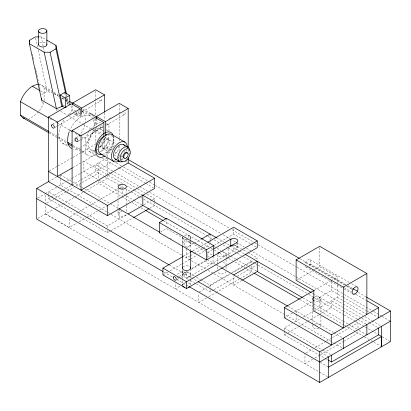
<?xml version="1.0" encoding="UTF-8"?>
<svg xmlns="http://www.w3.org/2000/svg" width="411" height="411" viewBox="0 0 411 411"><rect width="100%" height="100%" fill="white"/><g stroke="black" fill="none" stroke-linecap="round" stroke-linejoin="round"><path stroke-width="0.31" stroke-dasharray="2.06 1.54" d="M182.746 271.311C180.871 277.785 189.836 274.024 182.746 271.311L176.345 275.005M66.212 99.976L67.024 103.716L67.758 103.289L68.18 101.825L66.546 100.88M95.506 155.214A18.757 10.83 -60 0 1 85.75 153.318L85.401 152.543L85.401 139.18L85.75 138.004A18.757 10.83 -60 0 1 88.822 132.049M108.972 133.524L108.725 140.053A18.757 10.83 -60 0 1 100.669 151.839M305.363 263.086L305.83 262.115A4.167 2.404 -60 0 1 309.709 259.582A4.167 2.404 -60 0 1 310.464 263.543L309.997 264.52A4.167 2.404 -60 0 1 308.676 266.164M69.11 114.027L71.365 112.383L71.365 105.016M80.207 115.645L80.207 117.489L77.504 119.462A18.757 10.83 -60 0 0 70.153 129.578M41.722 94.494L47.126 91.376L51.719 92.788M62.6 106.269L64.815 104.99M65.549 107.97L66.654 107.333M52.48 124.297L55.742 122.416M55.023 127.446L56.651 126.506M57.196 126.187L76.785 114.88A1.998 1.156 60 0 0 76.492 112.146M75.994 112.434A1.998 1.156 60 0 0 78.213 114.058L79.847 113.112M82.03 111.854L101.096 100.844A1.998 1.156 60 0 0 100.803 98.111M76.014 137.813L79.821 135.615M88.524 130.59L90.158 129.645M109.038 118.748L111.211 117.489M118.83 113.092L120.459 112.152M78.645 141.107L80.279 140.166M80.818 139.853L100.402 128.545A2.086 1.202 60 0 0 100.099 125.694M101.877 127.698L103.505 126.752M106.228 125.185L124.723 114.505A2.086 1.202 60 0 0 124.415 111.653M49.068 171.094L57.391 166.291M57.946 165.972L72.372 157.639M72.927 157.321L81.25 152.517M81.804 152.193L95.676 144.184M48.513 181.626L56.548 176.987M72.891 167.554L95.676 154.397M99.524 152.173L107.466 147.59L111.915 150.159M37.827 198.01L44.46 194.177M56.548 187.195L45.564 193.54L45.564 202.474M58.665 185.978L65.236 182.181M67.43 180.917L71.273 178.698M71.817 178.384L80.047 173.632M80.592 173.319L106.911 158.122M48.513 194.932L48.513 198.647L50.733 197.367M51.288 197.044L62.385 190.637M62.94 190.319L71.262 185.51M71.817 185.191L112.044 161.965M114.263 160.686L115.928 159.725M116.483 159.401L118.147 158.441M46.705 203.091L54.437 198.631M54.992 198.308L66.587 191.613M67.142 191.295L73.769 187.467M75.978 186.193L98.625 173.118M37.827 218.431L53.332 209.476M55.542 208.202L62.169 204.375M62.724 204.056L74.319 197.362M74.874 197.044L83.161 192.261M83.71 191.937L107.466 178.225L107.466 175.672M70.286 216.71L78.573 211.927M79.123 211.603L90.168 205.228M90.723 204.909L99.01 200.126M99.56 199.808L119.442 188.325M119.997 188.007L122.206 186.733L122.206 195.667M45.6 213.941L69.182 227.555L76.914 223.091M79.123 221.817L86.305 217.671M86.855 217.352L97.35 211.295M99.56 210.021L106.742 205.875M48.513 194.316L48.513 191.839L107.466 225.875L126.937 214.634M143.912 204.837L151.952 200.193M152.486 199.885L154.628 198.647L154.628 202.361M48.513 198.647L107.466 232.683L132.989 217.948M149.635 208.336L154.628 205.454L154.628 202.977M160.347 232.164L166.547 228.583L206.584 251.696M182.499 236.849A4.167 2.404 0 0 0 182.916 238.678L182.916 245.485A4.167 2.404 0 0 1 183.578 242.577A4.167 2.404 0 0 1 188.608 242.197L189.471 242.577L190.134 242.197M186.527 247.694L193.653 243.579M194.203 243.261L200.784 239.464M183.393 256.31L190.026 252.482M192.79 250.885L199.422 247.057M201.631 245.778L207.159 242.588M189.815 256.007L186.527 257.908L186.527 248.331M190.365 255.688L193.653 253.787M194.203 253.474L202.428 248.722M202.977 248.408L209.559 244.607M162.941 274.923L167.919 272.051M170.128 270.777L181.184 264.391M181.734 264.073L190.026 259.29M190.581 258.971L196.658 255.457M198.862 254.183L205.443 250.386M214.218 245.321L233.689 234.08L250.689 243.893M212.651 249.631L207.159 252.801L207.159 258.37M191.886 268.424L205.443 260.595M176.92 277.677L178.58 276.721M179.129 276.403L187.966 271.301M191.279 269.385L206.748 260.456M176.858 279.588L180.054 277.738M180.588 277.43L184.858 274.969M194.203 275.951L186.527 271.522L186.527 278.329L236.659 249.385A4.167 2.404 0 0 0 237.563 246.759A4.167 2.404 0 0 0 233.715 245.275M179.684 286.292L175.266 288.846L175.266 283.102M181.893 285.018L185.757 282.789M200.784 279.752L210.108 285.136L229.574 273.896M231.768 272.627L253.52 260.071M255.663 258.832L257.271 257.908L257.271 259.762M199.397 291.928L206.579 287.782M208.788 286.508L251.871 261.637L251.871 262.912M196.396 284.027L210.108 291.944L213.437 290.022M213.992 289.698L235.077 277.528M237.296 276.243L256.161 265.352M206.579 297.996L198.847 302.46L198.847 293.526M208.788 296.721L215.415 292.894M215.97 292.575L239.166 279.182M239.716 278.863L251.871 271.846L251.871 265.465M241.915 280.384L233.689 285.136L233.689 276.202M297.22 279.701L313.125 270.52M313.67 270.202L319.707 266.718L337.39 276.932L337.39 282.676M313.809 290.546L330.387 280.975M330.809 280.734L337.39 276.932M284.33 317.775L292.37 313.136M294.512 311.898L331.497 290.546L342.594 296.953M284.33 330.465L284.33 327.988L292.37 323.349M294.512 322.111L301.058 318.33M303.251 317.066L314.22 310.731M314.769 310.413L337.39 297.353L337.39 283.313M284.33 331.081L284.33 334.795L285.994 333.835M288.214 332.556L298.201 326.786M298.756 326.468L307.079 321.659M307.634 321.34L318.736 314.934M319.29 314.615L331.497 307.567L331.497 300.76L342.594 307.166M306.072 352.879L312.699 349.052M314.908 347.778L325.954 341.397M326.504 341.079L332.031 337.893M332.581 337.57L357.986 322.902L357.986 329.925M312.699 359.265L304.967 363.73L304.967 353.517M314.908 357.986L319.876 355.119M320.431 354.801L343.627 341.407M344.182 341.089L357.986 333.115L357.986 330.562M75.526 110.389L72.793 111.551L72.793 106.033M75.557 113.148L81.635 116.657L84.368 115.496A18.757 10.83 -60 0 1 92.424 117.983M96.41 126.516L96.41 130.256L97.962 129.599A12.505 7.218 -60 0 1 103.336 131.253M39.461 36.918L41.234 36.918L46.145 39.754M184.441 235.39A4.167 2.404 0 0 1 188.608 235.39L190.134 236.268L190.134 239.361M187.606 239.798A4.167 2.404 0 0 1 184.441 239.556L182.916 238.678M41.768 85.339L51.745 91.103M53.964 92.383L58.398 94.941M62.832 97.499L65.601 99.102M66.156 99.421L68.93 101.024M82.786 109.023L88.879 112.542M39.019 84.491A18.757 10.83 -60 0 1 43.874 87.296L44.121 87.841L51.884 92.321M54.098 93.6L58.532 96.159M61.861 98.08L64.63 99.683M65.185 100.001L69.063 102.241M82.37 109.922L94.006 116.642M106.202 123.68L108.972 125.283L108.972 132.887M53.99 93.631L58.357 96.153M61.629 98.044L65.996 100.567M82.025 111.242L90.317 116.025M67.024 103.716L68.498 104.564M40.427 90.913L44.177 93.076M106.125 129.717L108.227 130.934M101.928 129.953L103.505 130.862M73.574 113.657L80.207 117.489M96.41 130.256L102.19 133.596M57.427 109.465L58.532 110.107M60.751 111.386L67.404 115.224M69.618 116.503L82.37 123.865M82.919 124.184L91.237 128.987M91.792 129.306L101.245 134.746M104.538 136.668L108.972 139.226M107.214 138.769A5.209 3.011 -60 0 1 105.56 146.84A5.209 3.011 -60 0 1 101.049 144.235A5.209 3.011 -60 0 1 107.214 138.769L116.113 143.907M309.997 259.706L349.391 282.449M351.611 283.734L357.159 286.935M310.254 263.99L345.764 284.494M347.983 285.773L352.422 288.337M115.25 152.085L118.029 153.688M121.363 155.615L122.478 156.257M299.83 258.647L352.088 288.82M358.202 292.355L366.545 297.168M305.573 262.639L344.418 285.064M346.637 286.349L352.186 289.55M98.989 146.1L111.068 153.072M113.801 154.649L117.073 156.54M117.618 156.858L119.257 157.803M121.358 159.016L124.512 160.835M125.036 161.138L127.138 162.35M344.259 287.705L351.472 291.867M353.691 293.151L355.356 294.112M355.911 294.43L366.453 300.518M49.926 118.702L52.146 119.981M56.024 122.221L57.689 123.182M58.239 123.5L68.216 129.26M75.424 133.421L80.967 136.622M81.522 136.94L85.401 139.18M305.83 266.929L343.56 288.712M344.115 289.031L351.328 293.197M116.364 162.936L121.363 165.828M123.588 167.107L149.162 181.873M149.717 182.196L154.721 185.084M155.281 185.407L229.78 228.418M231.999 229.703L254.239 242.541M254.794 242.86L257.574 244.468M258.134 244.786L296.49 266.934M297.05 267.258L343.75 294.219M344.305 294.538L373.214 311.23M373.774 311.553L379.332 314.759M379.887 315.083L381.557 316.044M382.112 316.367L390.45 321.181M90.985 149.861L95.198 152.291M102.288 158.214L118.265 167.441M118.815 167.76L145.263 183.029M145.813 183.347L153.529 187.796M251.239 244.211L256.176 247.062M343.149 297.276L366.453 310.731M367.008 311.05L368.672 312.011M370.892 313.29L377.55 317.138M89.423 151.613L95.727 155.255M337.39 297.353L366.324 314.055M49.371 131.746L57.689 136.544M58.239 136.863L66.556 141.667M73.204 145.504L85.401 152.543M49.058 132.876L57.376 137.675M57.925 137.993L67.353 143.434M72.891 146.635L81.208 151.433M81.763 151.757L87.856 155.276M112.522 170.93L98.625 162.905L98.625 178.862M114.746 172.214L139.211 186.337M139.766 186.661L147.549 191.151M149.774 192.435L220.933 233.525M223.158 234.804L229.831 238.657M230.386 238.981L235.945 242.187M236.5 242.511L244.283 247.006M246.508 248.29L295.432 276.536M295.987 276.855L342.692 303.816M343.247 304.14L362.702 315.371M364.927 316.655L371.601 320.508M372.155 320.832L380.494 325.646M62.713 143.413L68.241 146.604M110.554 173.195L95.676 164.611L95.676 171.418L103.942 176.191M111.104 173.514L136.997 188.469M137.551 188.783L144.713 192.918M146.917 194.192L154.628 198.647M234.239 244.607L241.365 248.722M243.559 249.991L247.401 252.205M247.946 252.524L257.271 257.908M343.149 307.485L368.672 322.224M369.227 322.543L377.55 327.346M122.452 183.47L83.885 161.204L83.885 171.418L133.364 199.982M126.696 185.921L134.022 190.154M134.577 190.473L142.838 195.24M216.54 237.794L223.985 242.094M224.545 242.413L230.191 245.675M230.658 245.942L238.997 250.756M239.402 250.993L244.555 253.967M311.826 292.807L312.941 293.449M313.495 293.773L342.455 310.49M342.964 310.783L357.436 319.136M357.971 319.45L366.314 324.264M104.492 176.504L118.368 184.518M118.815 184.775L124.328 187.961M124.877 188.274L207.54 236.001M208.094 236.32L211.989 238.57M214.213 239.854L220.882 243.702M223.106 244.987L228.11 247.879M228.285 248.023L237.003 253.012M237.527 253.315L241.447 255.621M243.559 256.798L254.794 263.281M255.077 263.446L257.574 264.89M258.134 265.208L308.168 294.096M308.723 294.42L313.727 297.307M314.281 297.631L343.75 314.641M344.259 314.934L355.423 321.381M355.911 321.659L378.659 334.795M382.112 336.789L390.45 341.603M133.919 200.306L142.838 205.454M213.977 246.528L220.825 250.479M221.899 251.1L230.124 255.848M230.658 256.156L235.662 259.043M236.155 259.331L247.895 266.107M248.45 266.426L256.233 270.921M302.933 297.883L312.941 303.662M313.495 303.981L342.455 320.698M342.964 320.991L348.559 324.222M349.078 324.526L356.882 329.031M359.086 330.3L365.759 334.153M129.758 201.303L98.625 183.332L98.625 181.415M131.982 202.587L138.651 206.44M140.875 207.725L144.77 209.97M163.67 220.887L210.37 247.848M210.925 248.167L213.705 249.775M214.265 250.094L219.269 252.981M219.823 253.304L228.162 258.118M228.716 258.437L232.672 260.764M234.835 261.971L245.835 268.368M246.384 268.681L253.181 272.56M299.881 299.527L313.778 307.551M314.338 307.87L343.802 324.88M344.356 325.204L346.581 326.488M347.136 326.807L355.479 331.62M356.034 331.944L364.372 336.758M364.567 336.917L368.955 339.45M371.046 340.611L373.265 341.895M373.825 342.214L381.608 346.709M207.134 252.015L212.615 255.18M60.304 174.819L118.157 208.223M169.825 238.051L171.495 239.017M207.159 259.608L214.861 264.052M215.415 264.376L220.974 267.582M288.245 306.421L333.3 332.432M333.835 332.74L342.178 337.559M181.503 255.005L60.304 185.032L60.304 179.288M182.058 255.329L205.993 269.143M208.187 270.412L213.674 273.577M214.218 273.896L333.3 342.646M333.835 342.954L342.178 347.768M196.396 277.22L200.234 279.434M284.33 327.988L322.065 349.771M322.62 350.09L330.387 354.575M169.543 265.121L197.393 281.196M320.765 352.427L327.993 356.599M186.527 278.329L189.815 280.23M190.365 280.543L195.847 283.708M284.33 334.795L325.949 358.824M326.504 359.142L327.613 359.784M164.035 272.149L173.488 277.61M176.822 279.531L188.5 286.272M320.323 362.384L328.548 367.131M327.449 376.707L45.564 213.961L45.564 203.116M189.471 242.577L190.134 243.076A4.167 2.404 0 0 1 189.471 245.984A4.167 2.404 0 0 1 184.441 246.364L184.441 239.556M108.972 125.283L108.725 124.739A18.757 10.83 -60 0 0 106.619 122.781M66.551 94.309L66.823 95.563M67.368 98.07L68.678 104.122M65.863 94.525L66.541 97.654M66.674 98.28L67.758 103.289M64.594 92.496L65.539 96.857M41.234 36.918L44.352 51.329M56.513 109.208L56.888 110.929M35.608 38.166L37.637 47.558M38.182 50.06L47.126 91.376M32.423 54.093L33.779 60.35M35.403 67.861L35.808 69.742M35.947 70.368L36.353 72.244M36.487 72.87L36.892 74.751M37.031 75.372L38.387 81.635M38.521 82.262L38.927 84.137M39.06 84.764L39.471 86.644M39.605 87.266L40.15 89.773M41.901 101.276L42.4 103.567M331.497 281.612L331.497 290.546M314.672 296.973A4.167 2.404 0 0 1 320.924 299.054L320.924 313.619M320.924 316.157L320.924 326.288M319.707 247.576L319.707 266.718M319.707 297.353L319.707 307.567M312.586 300.955L312.586 326.288M296.12 310.968L296.12 313.521M296.12 314.158L296.12 321.181M237.882 242.731L237.882 247.679M236.659 242.572L236.659 249.385M233.689 228.511L233.689 234.08M233.689 244.288L233.689 251.1M228.285 248.66L228.285 256.32M226.065 254.501L226.065 258.971M226.065 259.608L226.065 264.715A4.167 2.404 0 0 0 221.899 262.305M226.065 266.569L226.065 269.662M217.727 254.501L217.727 264.073M217.727 269.046L217.727 264.715A4.167 2.404 0 0 0 221.899 267.119M213.057 256.202L213.057 263.009A4.167 2.404 0 0 1 208.023 263.394A4.167 2.404 0 0 1 206.081 260.687M210.108 234.08L210.108 239.824M210.108 240.461L210.108 242.377M210.108 285.136L210.108 286.991M210.108 289.467L210.108 291.944M190.694 237.471L190.694 239.33M190.694 241.807L190.694 249.924M190.694 268.737L190.694 278.756M190.694 279.393L190.694 285.136A4.167 2.404 0 0 0 187.606 282.809M190.134 239.983L190.134 243.076M188.608 235.39L188.608 238.483M188.608 240.959L188.608 242.197M185.448 273.721L185.448 274.06M182.499 272.02L182.499 272.359M182.356 237.471L182.356 244.278M182.356 269.97L182.356 285.136M166.547 218.375L166.547 225.392M128.191 149.501L128.191 152.065M126.372 189.266L126.372 194.963M126.372 195.6L126.372 205.099M126.372 205.731L126.372 211.429M119.257 104.62L119.257 112.311M119.257 114.875L119.257 137.937M119.257 138.579L119.257 141.143M119.257 145.628L119.257 150.755M119.257 154.598L119.257 156.519M119.257 208.855L119.257 219.068M118.034 188.634L118.034 198.133M118.034 200.666L118.034 210.165M118.034 210.797L118.034 213.961A4.167 2.404 0 0 0 122.206 216.371A4.167 2.404 0 0 0 126.372 213.961M107.466 147.59L107.466 157.803M107.466 158.441L107.466 175.035M107.466 225.875L107.466 228.352M107.466 230.828L107.466 232.683M104.517 112.789L104.517 120.474M104.517 137.767L104.517 149.291M96.41 119.026L96.41 125.889M95.676 91.037L95.676 115.368M95.676 118.574L95.676 125.617M95.676 128.175L95.676 143.547M94.941 118.63L94.941 126.115M94.941 129.239L94.941 131.109L93.384 132.239A12.505 7.218 -60 0 0 86.875 146.866A12.505 7.218 -60 0 0 95.1 151.305M81.635 114.818L81.635 116.657M69.182 218.621L69.182 227.555M60.304 175.456L60.304 178.651M44.121 87.841L44.121 100.515M118.656 146.182A5.209 3.011 -60 0 1 115.101 153.596M111.54 150.292A5.209 3.011 -60 0 1 115.101 145.083M105.781 136.74A12.505 7.218 -60 0 1 98.162 148.648M97.237 149.239A12.505 7.218 -60 0 1 95.511 150.041M94.951 150.215A12.505 7.218 -60 0 1 89.577 138.343A12.505 7.218 -60 0 1 103.49 128.196M113.148 135.707A12.505 7.218 -60 0 1 102.318 154.469M43.874 102.611A18.757 10.83 -60 0 1 28.955 118.363M90.985 129.131A18.757 10.83 -60 0 1 100.669 122.252M129.465 152.82A8.338 4.814 -60 0 1 129.054 154.305M113.241 136.144A11.174 6.453 -60 0 1 112.136 146.501A11.174 6.453 -60 0 1 104.04 154.125M126.978 149.748A11.174 6.453 -60 0 1 126.562 151.335M122.56 158.271A11.174 6.453 -60 0 1 121.389 159.422M124.687 145.828A8.338 4.814 -60 0 1 125.042 146.742M124.929 150.755A8.338 4.814 -60 0 1 124.451 152.25M122.293 155.985A8.338 4.814 -60 0 1 121.24 157.146M39.759 42.872A4.167 2.404 0 0 1 46.315 43.371M118.034 213.961A4.167 2.404 0 0 1 122.206 211.557M111.381 135.466A12.505 7.218 -60 0 1 112.809 145.032A12.505 7.218 -60 0 1 105.529 155.564M101.096 100.844A1.998 1.156 60 0 1 98.871 99.226M104.219 138.492A12.505 7.218 -60 0 1 99.272 148.032M97.515 149.707A12.505 7.218 -60 0 1 95.676 150.991M124.723 114.505A2.086 1.202 60 0 1 122.401 112.814M101.568 124.841A2.086 1.202 60 0 1 102.005 127.6A2.086 1.202 60 0 1 99.791 126.49M99.56 124.302A2.086 1.202 60 0 1 99.791 124.086M100.402 128.545A2.086 1.202 60 0 1 98.085 126.855M82.4 111.576A18.757 10.83 -60 0 1 85.128 122.493M84.656 124.836A18.757 10.83 -60 0 1 80.51 134.145M80.171 134.659A18.757 10.83 -60 0 1 77.962 137.515M75.526 139.981A18.757 10.83 -60 0 1 73.081 141.872M72.095 142.483A18.757 10.83 -60 0 1 70.939 143.09M67.558 144.179A18.757 10.83 -60 0 1 58.953 136.837A18.757 10.83 -60 0 1 64.368 119.175M67.836 115.121A18.757 10.83 -60 0 1 68.663 114.356M93.405 119.842A18.757 10.83 -60 0 1 93.749 128.838M93.631 129.388A18.757 10.83 -60 0 1 81.923 146.979M80.361 147.909A18.757 10.83 -60 0 1 73.143 149.167M77.92 111.319A1.998 1.156 60 0 1 78.213 114.058M76.785 114.88A1.998 1.156 60 0 1 74.561 113.261M318.838 328.368A4.167 2.404 0 0 1 313.809 327.988A4.167 2.404 0 0 1 313.146 325.08M314.672 324.202A4.167 2.404 0 0 1 319.296 324.377A4.167 2.404 0 0 1 320.786 326.909M320.924 299.054A4.167 2.404 0 0 1 314.672 301.14M306.442 267.114A4.167 2.404 -60 0 1 305.363 266.492M226.065 271.522A4.167 2.404 0 0 1 221.899 273.926A4.167 2.404 0 0 1 217.727 271.522M209.029 256.829A4.167 2.404 0 0 1 207.159 256.202M182.916 266.914A4.167 2.404 0 0 1 190.134 266.914M182.499 285.758A4.167 2.404 0 0 1 186.527 282.727M190.134 236.268A4.167 2.404 0 0 1 189.471 239.176M222.978 252.174A4.167 2.404 0 0 1 224.848 256.202A4.167 2.404 0 0 1 217.871 255.123M107.035 147.693A5.209 3.011 -60 0 0 108.689 139.622A5.209 3.011 -60 0 0 102.524 145.088A5.209 3.011 -60 0 0 107.035 147.693M183.578 276.624A4.167 2.404 0 0 0 190.55 275.545A4.167 2.404 0 0 0 185.448 272.601A4.167 2.404 0 0 0 183.578 276.624"/><path stroke-width="0.62" d="M24.593 118.481A18.757 10.83 -60 0 1 20.899 115.876L20.55 115.106L20.55 101.738L20.899 100.561A18.757 10.83 -60 0 1 38.516 84.466M230.746 245.994L230.766 245.978A4.167 2.404 0 0 1 232.636 245.357M65.061 107.687L62.6 106.269L56.389 108.638L41.65 100.125L29.438 43.725L29.438 40.319L35.336 36.918L38.875 36.918M29.438 43.725L44.177 52.233L50.075 52.233L55.968 48.827L55.968 45.426L46.69 40.067M62.6 106.269L60.176 95.044L64.594 92.496L69.67 95.424L69.952 104.79M60.176 95.044L65.251 97.977L69.67 95.424M104.61 156.149A12.505 7.218 -60 0 1 95.84 152.332A12.505 7.218 -60 0 1 102.318 137.397L103.87 136.267L103.87 122.54L81.024 135.728L81.024 190.19L128.191 162.956L154.628 178.225L154.628 188.433L107.466 215.667L48.513 181.626L48.513 116.986L71.365 103.788L80.207 108.894L80.207 115.034M72.793 104.805L72.793 102.966L95.676 89.752L104.517 94.859L104.517 112.152M48.513 116.986L57.355 122.088L80.207 108.894M72.793 102.966L81.635 108.072L104.517 94.859M72.095 185.032L72.095 130.57L94.941 117.382L103.87 122.54M96.41 118.404L96.41 116.529L119.257 103.341L128.191 108.499L128.191 147.58M96.41 116.529L105.344 121.687L128.191 108.499M366.545 297.168L390.45 310.968L390.45 341.603L319.707 382.446L36.723 219.068L36.723 188.433L48.786 181.467M72.336 167.873L57.355 176.519L57.355 122.088M48.513 171.418L107.466 205.454L154.628 178.225M128.032 214.003L142.838 205.454L166.167 218.919M133.544 217.63L149.08 208.66M213.746 248.994L230.766 239.171A4.167 2.404 0 0 1 236.659 239.171A4.167 2.404 0 0 1 236.659 242.572L206.476 259.988L159.314 232.76L159.314 222.551L166.547 218.375L213.715 245.603L213.715 255.812M201.333 239.145L210.108 234.08M207.714 242.269L233.689 227.273L257.271 240.887L257.271 247.694L186.527 288.537L162.941 274.923L162.941 268.116L182.838 256.628M190.581 252.159L192.235 251.203M159.314 222.551L206.476 249.78L213.715 245.603M162.941 268.116L186.527 281.73L257.271 240.887M233.689 274.923L257.271 261.309L257.271 271.522L242.464 280.071M296.12 259.911L343.288 287.14L343.288 327.988L313.809 310.968L313.809 290.546L296.12 280.333L296.12 259.911L319.707 246.297L366.869 273.526L366.869 314.374M378.659 317.775L378.659 307.567L331.497 334.795L331.497 345.009L284.33 317.775L284.33 307.567L314.292 290.269M343.288 287.14L366.869 273.526M197.948 281.52L319.707 351.816L390.45 310.968M390.45 321.181L319.707 362.024L189.055 286.595M328.168 360.103L331.497 362.024L378.659 334.795L378.659 327.988M328.548 367.131L381.572 336.517L381.572 346.73L381.608 326.288M106.896 134.757L105.344 135.414L105.344 121.687M69.48 101.342L72.809 103.264M89.434 112.861L96.642 117.022M32.387 86.269L39.893 90.6M124.934 142.119L111.669 134.459A11.174 6.453 -60 0 0 100.027 141.764A11.174 6.453 -60 0 0 101.553 154.223M123.516 144.574L127.939 147.123M352.977 288.661L357.416 291.219M128.037 159.468L299.275 258.329M72.095 130.57L81.024 135.728M367.008 300.837L378.659 307.567M20.55 101.738L48.817 118.06M68.771 129.583L72.1 131.499M115.178 159.011L119.601 161.564M100.495 153.812L113.76 161.466M20.55 115.106L48.817 131.422M67.666 142.304L72.1 144.862M23.011 117.834L48.503 132.553M67.902 143.752L72.341 146.316M216.54 237.794L142.817 195.23L142.838 205.454M245.115 254.291L311.271 292.488M378.279 334.621L381.572 336.517M257.343 271.563L302.378 297.564M145.324 210.293L163.116 220.563M254.291 273.202L299.326 299.203M119.236 208.845L159.817 232.277M221.529 267.905L287.69 306.103M284.33 307.567L331.497 334.795M36.723 188.433L169.039 264.828M36.723 198.647L162.926 271.507M55.968 45.426L66.418 93.682M55.968 48.827L65.59 93.271M50.075 52.233L61.866 106.69M44.177 52.233L56.389 108.638M29.438 40.319L29.849 42.199M41.511 98.342L41.65 100.125M65.251 97.977L65.534 107.343M366.869 324.582L366.869 334.795M343.288 338.196L343.288 348.41M331.497 355.217L331.497 362.024M328.548 356.918L328.548 377.344M319.707 351.816L319.707 382.446M230.766 239.171L230.766 245.978M206.476 249.78L206.476 259.988M190.694 251.183L190.694 268.116M186.527 281.73L186.527 288.537M182.356 246.163L182.356 268.116M128.191 157.834L128.191 162.956M107.466 205.454L107.466 215.667M81.635 108.072L81.635 114.207M46.875 30.959L46.875 44.573M38.536 30.959L38.536 44.573M102.318 154.469A12.505 7.218 -60 0 1 98.152 140.028A12.505 7.218 -60 0 1 112.984 135.168M122.242 161.8A8.338 4.814 -60 0 1 117.936 156.725A8.338 4.814 -60 0 1 123.942 147.441A8.338 4.814 -60 0 1 129.64 150.364M119.344 160.917A11.174 6.453 -60 0 1 111.448 156.355A11.174 6.453 -60 0 1 119.344 142.668A11.174 6.453 -60 0 1 127.246 147.23M124.137 158.045A3.129 1.803 -60 0 1 123.896 153.95A3.129 1.803 -60 0 1 127.379 153.303M116.4 159.391A8.338 4.814 -60 0 1 115.178 149.383A8.338 4.814 -60 0 1 124.451 145.443M46.731 43.951A4.167 2.404 0 0 1 42.703 46.982A4.167 2.404 0 0 1 38.68 43.951M71.555 148.52A18.757 10.83 -60 0 1 69.238 131.803M313.809 300.76A4.167 2.404 0 0 1 313.809 297.353M218.287 253.299A4.167 2.404 0 0 1 219.813 252.416M213.057 256.202A4.167 2.404 0 0 1 212.194 256.587M190.55 267.494A4.167 2.404 0 0 1 186.527 270.525A4.167 2.404 0 0 1 182.499 267.494M189.471 286.837A4.167 2.404 0 0 1 188.608 287.217M184.441 287.217A4.167 2.404 0 0 1 182.916 286.339M352.992 289.344L352.525 290.32A4.167 2.404 -60 0 0 353.28 294.281A4.167 2.404 -60 0 0 357.159 291.748L357.632 290.772A4.167 2.404 -60 0 0 356.871 286.811A4.167 2.404 -60 0 0 352.992 289.344M126.552 157.757A3.129 1.803 -60 0 0 127.544 152.913A3.129 1.803 -60 0 0 123.845 156.195A3.129 1.803 -60 0 0 126.552 157.757M126.552 160.095A7.172 4.141 -60 0 0 128.828 148.988A7.172 4.141 -60 0 0 120.346 156.509A7.172 4.141 -60 0 0 126.552 160.095M39.759 32.659A4.167 2.404 0 0 0 46.731 31.58A4.167 2.404 0 0 0 41.624 28.636A4.167 2.404 0 0 0 39.759 32.659M75.038 139.077A2.086 1.202 60 0 0 77.253 141.831A2.086 1.202 60 0 0 77.253 138.882A2.086 1.202 60 0 0 75.038 139.077M120.12 188.819A4.167 2.404 0 0 0 126.372 186.733A4.167 2.404 0 0 0 120.12 184.647A4.167 2.404 0 0 0 120.12 188.819M51.519 125.53A1.998 1.156 60 0 0 53.641 128.165A1.998 1.156 60 0 0 53.641 125.34A1.998 1.156 60 0 0 51.519 125.53M173.242 277.512A2.112 1.218 60 0 0 175.482 280.297A2.112 1.218 60 0 0 175.482 277.312A2.112 1.218 60 0 0 173.242 277.512"/></g></svg>
